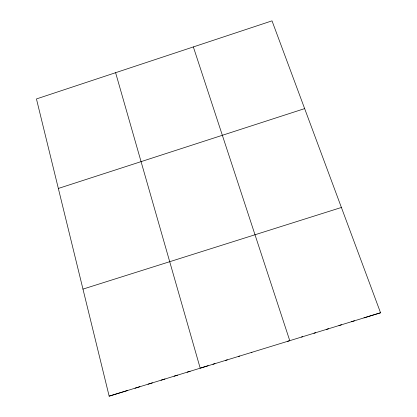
<?xml version="1.0" encoding="UTF-8"?>
<svg xmlns="http://www.w3.org/2000/svg" width="417" height="417" viewBox="0 0 417 417"><rect width="100%" height="100%" fill="white"/><g stroke="black" fill="none" stroke-linecap="round" stroke-linejoin="round"><path stroke-width="0.63" d="M58.344 188.453L304.645 108.613M251.232 352.506L251.946 352.276M82.967 289.106L341.398 207.468M238.435 356.436L239.613 356.066M225.665 360.361L227.301 359.845M187.113 372.204L190.131 371.266M208.146 365.709L200.196 368.185L115.603 72.699M212.915 364.276L215.01 363.624M109.155 396.15L380.554 312.781L272.014 20.85L36.446 98.938L109.155 396.15L127.42 390.531M135.035 388.201L139.914 386.689M148.019 384.213L152.434 382.842M161.025 380.215L164.976 378.99M174.056 376.212L177.543 375.133M351.442 321.716L354.486 320.788M363.984 317.858L367.507 316.79M368.096 316.576L380.554 312.781M326.428 329.399L328.523 328.763M338.927 325.557L341.492 324.78M313.959 333.23L315.58 332.74M301.512 337.051L302.659 336.707M287.641 341.288L289.768 340.668L193.347 46.928"/></g></svg>
